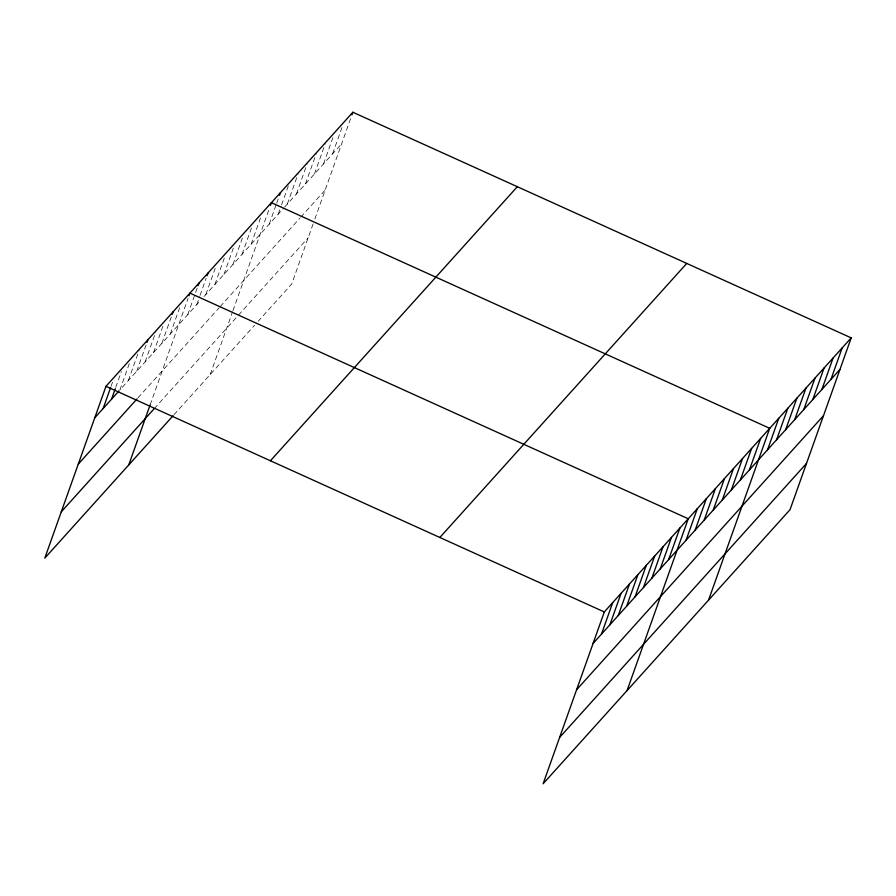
<?xml version="1.0" encoding="UTF-8"?>
<svg xmlns="http://www.w3.org/2000/svg" width="896" height="896" viewBox="0 0 896 896"><rect width="100%" height="100%" fill="white"/><g stroke="black" fill="none" stroke-linecap="round" stroke-linejoin="round"><path stroke-width="0.67" stroke-dasharray="4.48 3.36" d="M111.104 386.176L112.504 382.245M115.752 387.363L121.363 371.605M129.293 363.608L119.941 389.861L200.435 300.518M128.341 380.542L139.093 350.347M136.73 371.235L146.082 344.971M145.13 361.917L155.882 331.71M153.518 352.598L162.87 326.334M161.918 343.28L172.2 314.384M170.307 333.962L179.659 307.698M150.147 404.835L188.059 298.379M187.757 314.586L198.038 285.701M196.806 304.539L199.618 296.666M200.077 295.355L206.158 278.286M205.867 294.493L215.208 268.229M214.917 284.446L224.269 258.182M223.966 274.4L233.318 248.136M233.016 264.342L242.368 238.09M242.077 254.296L251.429 228.032M251.126 244.25L260.478 217.986M210.224 374.494L232.523 311.886M232.971 310.621L269.528 207.939M269.237 224.157L276.248 204.456M276.718 203.146L278.589 197.893M278.286 214.099L281.086 206.226M281.557 204.915L289.038 183.904M287.336 204.053L298.088 173.858M296.397 194.006L307.149 163.8M305.446 183.96L316.198 153.754M314.496 173.902L325.248 143.707M323.546 163.856L332.898 137.603M332.606 153.81L341.958 127.546M313.096 223.955L291.704 284.054L258.205 321.238M314.888 218.926L351.008 117.499M204.053 296.498L283.718 208.074M284.626 207.066L341.656 143.763M137.962 397.858L219.251 307.63M220.158 306.622L299.824 218.198M300.731 217.19L325.17 190.064M154.28 408.587L237.574 316.142M238.482 315.134L308.179 237.765M174.014 414.691L254.576 325.259"/><path stroke-width="1.34" d="M851.2 337.882L604.296 611.946L543.122 783.754L790.026 509.69L851.2 337.882L352.878 112.246L105.974 386.31L44.8 558.118L173.107 415.699M103.152 408.498L110.634 387.498M111.552 399.179L115.293 388.685M147.011 342.339L147.952 339.718M172.2 314.384L173.141 311.763M128.744 464.934L150.147 404.835M188.989 295.758L189.93 293.126L688.251 518.762L627.066 690.57M198.038 285.701L198.979 283.08M207.099 275.654L208.029 273.034M270.469 205.318L271.398 202.686L769.72 428.322L708.546 600.13M279.518 195.261L280.459 192.64M351.938 114.878L352.878 112.246M601.474 634.133L612.696 602.627M609.874 624.814L621.096 593.309M618.262 615.496L629.485 583.99M626.662 606.178L637.885 574.672M635.051 596.859L646.274 565.354M643.451 587.541L654.674 556.035M651.84 578.222L663.062 546.717M660.24 568.915L671.462 537.398M668.629 559.597L679.851 528.08M686.078 540.221L697.301 508.715M695.128 530.174L706.35 498.669M704.189 520.128L715.411 488.611M713.238 510.082L724.461 478.565M722.288 500.035L733.51 468.518M731.349 489.978L742.56 458.472M740.398 479.931L751.621 448.414M749.448 469.885L760.67 438.368M767.558 449.781L778.781 418.275M776.608 439.734L787.83 408.229M785.658 429.688L796.88 398.171M794.718 419.642L805.941 388.125M803.768 409.595L814.99 378.078M812.818 399.538L824.04 368.032M821.878 389.491L833.09 357.986M830.928 379.445L842.15 347.928M94.763 417.816L119.011 390.902M78.277 464.117L137.032 398.888M61.286 511.818L154.28 408.587M270.424 460.768L517.328 186.704M439.858 537.477L686.75 263.424M593.085 643.451L839.978 369.398M576.598 689.752L823.491 415.688M559.608 737.453L806.512 463.4M105.974 386.31L604.296 611.946"/></g></svg>
